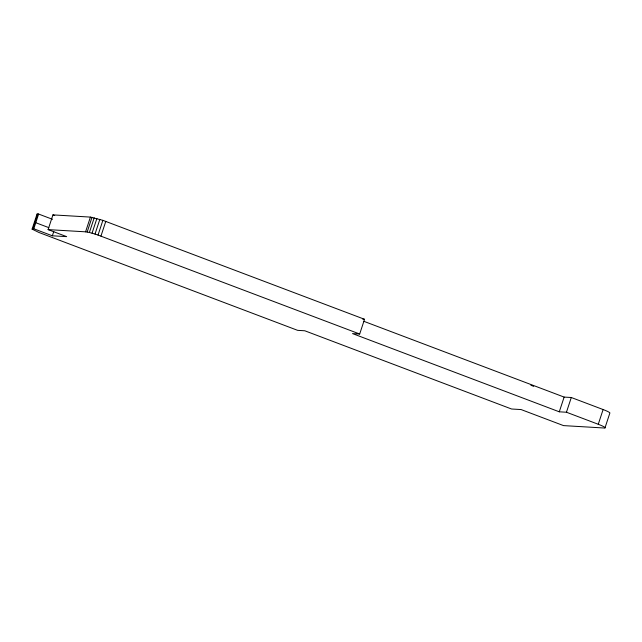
<?xml version="1.0" encoding="UTF-8"?>
<svg xmlns="http://www.w3.org/2000/svg" width="642" height="642" viewBox="0 0 642 642"><rect width="100%" height="100%" fill="white"/><g stroke="black" fill="none" stroke-linecap="round" stroke-linejoin="round"><path stroke-width="0.96" d="M32.1 229.122L33.793 228.777L52.347 235.799L66.656 236.633L48.102 229.611L52.941 214.885L90.41 217.092L102.88 220.342L364.536 319.283L359.689 334.009L352.53 333.591L559.286 411.811L566.453 412.236L598.264 424.274A12.23 1.324 18.2 0 1 604.09 428.005L563.524 425.606L521.103 409.564L511.562 409.002L304.798 330.774L297.639 330.349L38.897 232.46L32.1 229.122L37.035 214.059L38.616 214.051L52.54 219.315M37.035 214.059L37.637 214.974M33.793 228.777L38.616 214.051M33.063 228.729L37.91 213.995M52.347 235.799L53.776 231.473M48.102 229.611L85.571 231.826L90.41 217.092M85.571 231.826L87.168 232.035L92.007 217.301M87.168 232.035L89.374 232.5L94.222 217.774M89.374 232.5L92.047 233.198L96.894 218.473M92.047 233.198L95.008 234.073L99.847 219.347M359.689 334.009L98.041 235.068L102.88 220.342M100.946 236.12L105.786 221.386M559.286 411.811L564.133 397.085L571.292 397.51L603.103 409.54A12.23 1.324 18.2 0 1 609.812 413.207L604.965 427.941M566.453 412.236L571.292 397.51M598.264 424.274L603.103 409.54M362.746 319.178L364.536 319.283M95.008 234.073L98.041 235.068M363.918 321.337L564.133 397.085M530.902 385.272L533.711 386.34M52.941 214.885L54.714 215.552M35.783 222.718L48.776 227.629"/></g></svg>
